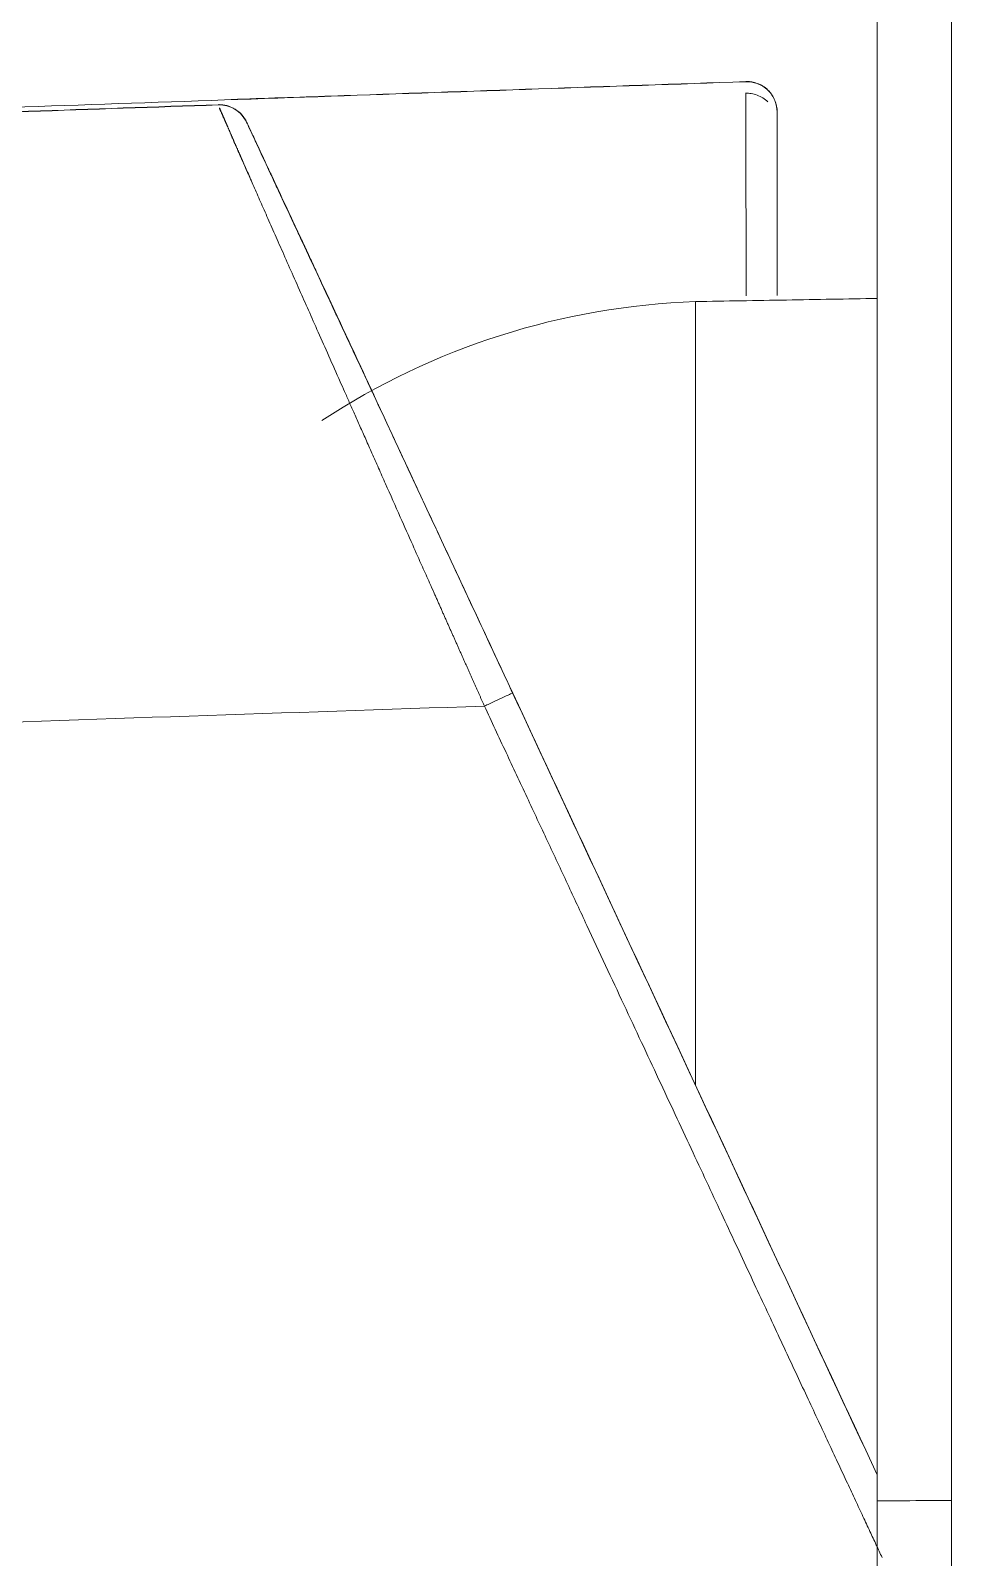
# Model space of a CAD drawing. Header units: millimetres. Extents: x 13235 to 13829, y -4257 to -3417.
# Drawn here: x 13691.79 to 13695.59, y -3943.27 to -3936.96 of the extents above; entities that cross this region are included whole.
import ezdxf

# ---------------------------------------------------------------- set-up
doc = ezdxf.new("R2010")
doc.units = ezdxf.units.MM
doc.header["$LTSCALE"] = 0.1
doc.layers.get('0').update_dxf_attribs({"lineweight": 15})

msp = doc.modelspace()

# ---------------------------------------------------------------- linework, layer by layer
at = {"linetype": 'Continuous', "lineweight": 13, "extrusion": (-1, -2.22045e-16, 0)}
for p, q in [((13695.5916, -3943.0371), (13695.5916, -3936.1191)), ((13694.7419, -3937.1745), (13694.7419, -3937.1753)), ((13694.7463, -3937.1752), (13694.7463, -3937.1744)), ((13692.5619, -3937.27), (13692.5619, -3937.2711)), ((13692.5662, -3937.271), (13692.5662, -3937.2699)), ((13692.6795, -3937.3432), (13692.6795, -3937.3421)), ((13695.5916, -3949.9716), (13695.5916, -3943.0371))]:
    msp.add_line(p, q, dxfattribs=at)
at = {"linetype": 'Continuous', "lineweight": 18, "extrusion": (-1, -2.22045e-16, 0)}
for p, q in [((13695.2845, -3943.0374), (13695.2845, -3936.4318)), ((13694.8713, -3937.3002), (13694.8713, -3937.2994)), ((13692.7683, -3937.5336), (13692.7683, -3937.5325)), ((13694.5345, -3941.3203), (13694.5345, -3938.0835)), ((13695.2845, -3949.6589), (13695.2845, -3943.0374))]:
    msp.add_line(p, q, dxfattribs=at)
at = {"linetype": 'Continuous', "lineweight": 18}
msp.add_arc((13694.6392, -3941.0817), 3.0001, 91.99959, 123.32797, dxfattribs=at)
for centre, major_axis, start_param, end_param in [((13694.7463, -3937.2994), (-0.125, 0), 4.712382, 4.747279), ((13694.7463, -3937.3002), (0.125, 0), 1.570789, 1.60579), ((13692.5662, -3937.3949), (-0.125, 0), 4.712389, 4.747296), ((13692.5662, -3937.396), (0.125, 0), 1.570796, 1.605703)]:
    msp.add_ellipse(centre, major_axis=major_axis, ratio=1, start_param=start_param, end_param=end_param, dxfattribs=at)
at = {"linetype": 'Continuous', "lineweight": 13}
msp.add_ellipse((13695.597, -3943.0374), major_axis=(-0.3125, 0), ratio=0.001198, start_param=4.729842, end_param=6.283185, dxfattribs=at)
at = {"linetype": 'Continuous', "lineweight": 18}
for points, knots in [([(13687.8078, -3937.4174), (13688.9539, -3937.3774), (13690.399, -3937.3269), (13692.1489, -3937.2658), (13693.3078, -3937.2254), (13694.1716, -3937.1952), (13694.7419, -3937.1753)], [0, 0, 0, 0, 0.500009, 0.626511, 0.753013, 1, 1, 1, 1]), ([(13694.7419, -3937.1745), (13694.1717, -3937.1944), (13693.4631, -3937.2191), (13692.7534, -3937.2439), (13692.6157, -3937.2487)], [0, 0, 0, 0, 0.806194, 1, 1, 1, 1]), ([(13694.7463, -3937.1744), (13694.76, -3937.1744), (13694.791, -3937.1793), (13694.8359, -3937.2067), (13694.8657, -3937.252), (13694.8713, -3937.2844), (13694.8713, -3937.2994)], [0, 0, 0, 0, 0.231673, 0.488049, 0.744426, 1, 1, 1, 1]), ([(13694.8331, -3937.2585), (13694.8266, -3937.2522), (13694.8128, -3937.2414), (13694.7892, -3937.2299), (13694.7649, -3937.2236), (13694.7488, -3937.2225), (13694.7409, -3937.2227)], [0, 0, 0, 0, 0.263356, 0.52122, 0.767755, 1, 1, 1, 1]), ([(13694.742, -3937.3688), (13694.742, -3937.3684), (13694.7419, -3937.3646), (13694.7419, -3937.3574), (13694.7419, -3937.3476), (13694.7419, -3937.338), (13694.7419, -3937.3288), (13694.7419, -3937.3198), (13694.7419, -3937.3111), (13694.7419, -3937.3027), (13694.7419, -3937.2946), (13694.7418, -3937.2868), (13694.7418, -3937.2793), (13694.7418, -3937.272), (13694.7418, -3937.265), (13694.7418, -3937.2583), (13694.7418, -3937.2519), (13694.7418, -3937.2457), (13694.7418, -3937.2398), (13694.7418, -3937.2342), (13694.7418, -3937.2288), (13694.7418, -3937.2252), (13694.7418, -3937.2233), (13694.7418, -3937.2231)], [0, 0, 0, 0, 0.006695, 0.05983, 0.112834, 0.165703, 0.218437, 0.271038, 0.323503, 0.375834, 0.428029, 0.480088, 0.532009, 0.583793, 0.635437, 0.686942, 0.738304, 0.789524, 0.8406, 0.891529, 0.94231, 0.992942, 1, 1, 1, 1]), ([(13694.7418, -3937.2239), (13694.7418, -3937.2244), (13694.7418, -3937.2257), (13694.7418, -3937.228), (13694.7418, -3937.2307), (13694.7418, -3937.2335), (13694.7418, -3937.2363), (13694.7418, -3937.2392), (13694.7418, -3937.2422), (13694.7418, -3937.2453), (13694.7418, -3937.2484), (13694.7418, -3937.2516), (13694.7418, -3937.2549), (13694.7418, -3937.2582), (13694.7418, -3937.2617), (13694.7418, -3937.2652), (13694.7418, -3937.2687), (13694.7418, -3937.2724), (13694.7418, -3937.2761), (13694.7418, -3937.2799), (13694.7418, -3937.2837), (13694.7418, -3937.2877), (13694.7418, -3937.2917), (13694.7418, -3937.2958), (13694.7418, -3937.2999), (13694.7419, -3937.3041), (13694.7419, -3937.3085), (13694.7419, -3937.3128), (13694.7419, -3937.3173), (13694.7419, -3937.3218), (13694.7419, -3937.3264), (13694.7419, -3937.3311), (13694.7419, -3937.3359), (13694.7419, -3937.3407), (13694.7419, -3937.3456), (13694.7419, -3937.3506), (13694.7419, -3937.3557), (13694.7419, -3937.3609), (13694.7419, -3937.3656), (13694.7419, -3937.3686), (13694.7419, -3937.3698)], [0, 0, 0, 0, 0.014408, 0.040575, 0.066782, 0.09303, 0.119318, 0.145645, 0.172013, 0.198419, 0.224866, 0.251351, 0.277875, 0.304437, 0.331039, 0.357678, 0.384356, 0.411072, 0.437825, 0.464616, 0.491445, 0.518312, 0.545215, 0.572156, 0.599134, 0.626149, 0.653202, 0.680291, 0.707417, 0.734579, 0.761779, 0.789015, 0.816288, 0.843597, 0.870944, 0.898327, 0.925746, 0.953202, 0.980694, 1, 1, 1, 1]), ([(13692.5619, -3937.27), (13692.0394, -3937.2882), (13690.633, -3937.3373), (13689.2388, -3937.3861), (13688.3666, -3937.4165)], [0, 0, 0, 0, 0.371658, 1, 1, 1, 1]), ([(13688.3666, -3937.4175), (13689.2388, -3937.3871), (13690.633, -3937.3384), (13692.0394, -3937.2893), (13692.5619, -3937.2711)], [0, 0, 0, 0, 0.628341, 1, 1, 1, 1]), ([(13692.5673, -3937.2831), (13692.5675, -3937.2835), (13692.5678, -3937.2842), (13692.5683, -3937.2855), (13692.5689, -3937.2868), (13692.5695, -3937.2882), (13692.5701, -3937.2896), (13692.5708, -3937.2912), (13692.5715, -3937.2927), (13692.5722, -3937.2943), (13692.5729, -3937.296), (13692.5736, -3937.2978), (13692.5744, -3937.2996), (13692.5752, -3937.3014), (13692.576, -3937.3033), (13692.5769, -3937.3053), (13692.5778, -3937.3073), (13692.5787, -3937.3094), (13692.5796, -3937.3116), (13692.5806, -3937.3138), (13692.5816, -3937.316), (13692.5826, -3937.3184), (13692.5836, -3937.3208), (13692.5847, -3937.3232), (13692.5857, -3937.3257), (13692.5869, -3937.3283), (13692.588, -3937.3309), (13692.5892, -3937.3336), (13692.5903, -3937.3363), (13692.5916, -3937.3391), (13692.5928, -3937.342), (13692.5941, -3937.3449), (13692.5954, -3937.3478), (13692.5967, -3937.3509), (13692.598, -3937.354), (13692.5994, -3937.3571), (13692.6008, -3937.3603), (13692.6022, -3937.3636), (13692.6037, -3937.3669), (13692.6051, -3937.3703), (13692.6066, -3937.3738), (13692.6082, -3937.3773), (13692.6097, -3937.3809), (13692.6113, -3937.3845), (13692.6129, -3937.3882), (13692.6145, -3937.3919), (13692.6162, -3937.3957), (13692.6179, -3937.3996), (13692.6196, -3937.4035), (13692.6213, -3937.4075), (13692.6231, -3937.4116), (13692.6249, -3937.4157), (13692.6267, -3937.4198), (13692.6286, -3937.4241), (13692.6304, -3937.4283), (13692.6323, -3937.4327), (13692.6343, -3937.4371), (13692.6362, -3937.4415), (13692.6382, -3937.4461), (13692.6402, -3937.4507), (13692.6422, -3937.4553), (13692.6443, -3937.46), (13692.6464, -3937.4647), (13692.6485, -3937.4696), (13692.6575, -3937.49), (13692.6736, -3937.5267), (13692.6907, -3937.5652), (13692.6992, -3937.5844)], [0, 0, 0, 0, 0.0098, 0.02134, 0.032896, 0.044467, 0.056053, 0.067654, 0.07927, 0.0909, 0.102545, 0.114206, 0.12588, 0.13757, 0.149274, 0.160993, 0.172727, 0.184475, 0.196238, 0.208015, 0.219807, 0.231613, 0.243433, 0.255267, 0.267116, 0.278977, 0.290853, 0.302742, 0.314644, 0.32656, 0.338488, 0.35043, 0.362384, 0.374351, 0.386331, 0.398323, 0.410328, 0.422345, 0.434374, 0.446415, 0.458469, 0.470534, 0.482611, 0.494699, 0.506799, 0.518911, 0.531034, 0.543169, 0.555315, 0.567472, 0.57964, 0.591819, 0.604009, 0.616211, 0.628423, 0.640646, 0.652879, 0.665124, 0.677379, 0.689645, 0.701921, 0.714207, 0.726504, 0.73881, 0.751127, 0.881184, 1, 1, 1, 1]), ([(13693.662, -3939.7546), (13693.6603, -3939.7507), (13693.6568, -3939.743), (13693.6517, -3939.7314), (13693.6464, -3939.7197), (13693.6412, -3939.7079), (13693.6359, -3939.696), (13693.6305, -3939.6839), (13693.6251, -3939.6718), (13693.6196, -3939.6595), (13693.6141, -3939.6472), (13693.6086, -3939.6347), (13693.603, -3939.6221), (13693.5973, -3939.6094), (13693.5916, -3939.5966), (13693.5859, -3939.5837), (13693.5801, -3939.5707), (13693.5742, -3939.5576), (13693.5683, -3939.5444), (13693.5624, -3939.531), (13693.5564, -3939.5176), (13693.5504, -3939.504), (13693.5443, -3939.4904), (13693.5382, -3939.4766), (13693.532, -3939.4627), (13693.5258, -3939.4488), (13693.5195, -3939.4347), (13693.5132, -3939.4205), (13693.5068, -3939.4062), (13693.5004, -3939.3918), (13693.494, -3939.3773), (13693.4875, -3939.3626), (13693.4809, -3939.3479), (13693.4743, -3939.3331), (13693.4677, -3939.3182), (13693.461, -3939.3031), (13693.4503, -3939.279), (13693.4318, -3939.2378), (13693.4021, -3939.1712), (13693.3617, -3939.0803), (13693.3106, -3938.9652), (13693.2637, -3938.8595), (13693.2248, -3938.7719), (13693.1976, -3938.7107), (13693.172, -3938.653), (13693.1478, -3938.5987), (13693.1252, -3938.5478), (13693.1041, -3938.5003), (13693.0845, -3938.4561), (13693.0559, -3938.3918), (13693.0193, -3938.3092), (13692.9757, -3938.2108), (13692.9354, -3938.1201), (13692.8959, -3938.031), (13692.8571, -3937.9433), (13692.819, -3937.8572), (13692.7839, -3937.7776), (13692.7517, -3937.7045), (13692.7223, -3937.638), (13692.6957, -3937.5779), (13692.6719, -3937.5241), (13692.6562, -3937.4886), (13692.647, -3937.4676), (13692.6431, -3937.4588), (13692.6394, -3937.4502), (13692.6357, -3937.4418), (13692.6321, -3937.4337), (13692.6286, -3937.4257), (13692.6252, -3937.4179), (13692.6219, -3937.4104), (13692.6187, -3937.403), (13692.6156, -3937.3958), (13692.6125, -3937.3889), (13692.6096, -3937.3821), (13692.6067, -3937.3755), (13692.604, -3937.3692), (13692.6013, -3937.363), (13692.5987, -3937.3571), (13692.5962, -3937.3513), (13692.5938, -3937.3458), (13692.5915, -3937.3404), (13692.5893, -3937.3353), (13692.5872, -3937.3304), (13692.5851, -3937.3256), (13692.5831, -3937.3211), (13692.5813, -3937.3168), (13692.5795, -3937.3126), (13692.5778, -3937.3087), (13692.5762, -3937.305), (13692.5747, -3937.3014), (13692.5732, -3937.2981), (13692.5719, -3937.295), (13692.5706, -3937.2921), (13692.5694, -3937.2893), (13692.5685, -3937.2872), (13692.568, -3937.286), (13692.5678, -3937.2856)], [0, 0, 0, 0, 0.003266, 0.006564, 0.009892, 0.013251, 0.016642, 0.020063, 0.023516, 0.027001, 0.030516, 0.034064, 0.037643, 0.041254, 0.044896, 0.048571, 0.052278, 0.056016, 0.059787, 0.063591, 0.067426, 0.071295, 0.075196, 0.079129, 0.083096, 0.087095, 0.091127, 0.095193, 0.099291, 0.103423, 0.107588, 0.111787, 0.11602, 0.120286, 0.124586, 0.12892, 0.133289, 0.145468, 0.164754, 0.191283, 0.225228, 0.266781, 0.286501, 0.305374, 0.323381, 0.340505, 0.356734, 0.372056, 0.38646, 0.399939, 0.43565, 0.469888, 0.502601, 0.53375, 0.569939, 0.605406, 0.640115, 0.674032, 0.707127, 0.739382, 0.770784, 0.801319, 0.807411, 0.813495, 0.81957, 0.825637, 0.831694, 0.837742, 0.843781, 0.84981, 0.855829, 0.861839, 0.86784, 0.87383, 0.87981, 0.88578, 0.891739, 0.897688, 0.903626, 0.909553, 0.915469, 0.921374, 0.927267, 0.933148, 0.939017, 0.944873, 0.950718, 0.956549, 0.962367, 0.968173, 0.973966, 0.979746, 0.985512, 0.991266, 0.997006, 1, 1, 1, 1]), ([(13694.8713, -3937.3462), (13694.8713, -3937.3459), (13694.8713, -3937.3151), (13694.8713, -3937.2994), (13694.8713, -3937.2994)], [0, 0, 0, 0, 0.008183, 1, 1, 1, 1]), ([(13693.2014, -3938.4609), (13693.1959, -3938.449), (13693.1605, -3938.3732), (13693.0969, -3938.2367), (13693.0163, -3938.064), (13692.9426, -3937.9059), (13692.8754, -3937.7619), (13692.8172, -3937.6371), (13692.7685, -3937.5328), (13692.7291, -3937.4483), (13692.6912, -3937.3671), (13692.6795, -3937.342), (13692.6795, -3937.3421)], [0, 0, 0, 0, 0.018092, 0.116282, 0.214473, 0.312664, 0.410855, 0.509046, 0.607237, 0.705427, 0.803618, 1, 1, 1, 1]), ([(13692.6857, -3937.3565), (13692.6897, -3937.365), (13692.7073, -3937.4027), (13692.7521, -3937.4989), (13692.8182, -3937.6408), (13692.896, -3937.8077), (13692.9894, -3938.0079), (13693.0984, -3938.2417), (13693.2133, -3938.4883), (13693.3379, -3938.7555), (13693.471, -3939.0409), (13693.6055, -3939.3292), (13693.7088, -3939.5508), (13693.7787, -3939.7006)], [0, 0, 0, 0, 0.065654, 0.199132, 0.265871, 0.33261, 0.466088, 0.532827, 0.599566, 0.733044, 0.799783, 0.866522, 1, 1, 1, 1]), ([(13694.8713, -3937.3449), (13694.8713, -3937.3456), (13694.8713, -3937.3616), (13694.8713, -3937.4011), (13694.8713, -3937.4806), (13694.8713, -3937.581), (13694.8713, -3937.7445), (13694.8713, -3937.9095), (13694.8713, -3938.0399), (13694.8713, -3938.058)], [0, 0, 0, 0, 0.006372, 0.163697, 0.321023, 0.478348, 0.635674, 0.950325, 1, 1, 1, 1]), ([(13692.7683, -3937.5325), (13692.7683, -3937.5325), (13692.7693, -3937.5345), (13692.7735, -3937.5434), (13692.7804, -3937.5583), (13692.7994, -3937.5991), (13692.8369, -3937.6794), (13692.8911, -3937.7956), (13692.9259, -3937.8702), (13692.9538, -3937.9301), (13692.9837, -3937.9942), (13693.0156, -3938.0625), (13693.0436, -3938.1226), (13693.0669, -3938.1725), (13693.0847, -3938.2107), (13693.1029, -3938.2497), (13693.1274, -3938.3022), (13693.162, -3938.3764), (13693.1913, -3938.4393), (13693.208, -3938.475)], [0, 0, 0, 0, 0.051924, 0.103848, 0.155771, 0.207695, 0.41539, 0.519238, 0.571162, 0.623085, 0.675009, 0.726933, 0.778857, 0.804818, 0.83078, 0.856742, 0.882704, 0.934628, 1, 1, 1, 1]), ([(13693.7729, -3939.6883), (13693.7103, -3939.554), (13693.6329, -3939.3879), (13693.5414, -3939.1918), (13693.4959, -3939.0943), (13693.4508, -3938.9974), (13693.4062, -3938.9019), (13693.3626, -3938.8084), (13693.3199, -3938.7168), (13693.285, -3938.6419), (13693.2575, -3938.5829), (13693.2371, -3938.5391), (13693.2168, -3938.4957), (13693.1902, -3938.4386), (13693.1575, -3938.3686), (13693.126, -3938.3008), (13693.1014, -3938.2482), (13693.0834, -3938.2096), (13693.0658, -3938.1719), (13693.0428, -3938.1225), (13693.0039, -3938.0391), (13692.9522, -3937.9281), (13692.9067, -3937.8305), (13692.8788, -3937.7707), (13692.864, -3937.7389), (13692.8534, -3937.7161), (13692.8433, -3937.6945), (13692.8307, -3937.6674), (13692.8164, -3937.6367), (13692.8041, -3937.6104), (13692.7956, -3937.5922), (13692.7899, -3937.5799), (13692.7849, -3937.5691), (13692.779, -3937.5566), (13692.7711, -3937.5396), (13692.7683, -3937.5336), (13692.7683, -3937.5336)], [0, 0, 0, 0, 0.125, 0.15625, 0.1875, 0.21875, 0.25, 0.28125, 0.3125, 0.34375, 0.359375, 0.375, 0.390625, 0.40625, 0.4375, 0.46875, 0.484375, 0.5, 0.515625, 0.53125, 0.5625, 0.625, 0.6875, 0.71875, 0.734375, 0.75, 0.765625, 0.78125, 0.8125, 0.84375, 0.859375, 0.875, 0.890625, 0.90625, 0.9375, 1, 1, 1, 1]), ([(13694.8713, -3938.0776), (13694.884, -3938.0774), (13695.0218, -3938.075), (13695.1595, -3938.0726), (13695.2845, -3938.0704)], [0, 0, 0, 0, 0.092533, 1, 1, 1, 1]), ([(13695.305, -3943.2717), (13695.297, -3943.2546), (13695.2802, -3943.2186), (13695.2539, -3943.1622), (13695.2252, -3943.1008), (13695.1942, -3943.0344), (13695.1608, -3942.963), (13695.1251, -3942.8866), (13695.0871, -3942.8052), (13695.0468, -3942.7189), (13695.0041, -3942.6275), (13694.9591, -3942.5312), (13694.9118, -3942.4299), (13694.8622, -3942.3236), (13694.8102, -3942.2123), (13694.7558, -3942.096), (13694.6992, -3941.9747), (13694.6402, -3941.8484), (13694.5789, -3941.7172), (13694.5152, -3941.5809), (13694.4492, -3941.4397), (13694.3809, -3941.2935), (13694.3103, -3941.1423), (13694.2373, -3940.9861), (13694.162, -3940.8249), (13694.0843, -3940.6587), (13694.0044, -3940.4875), (13693.9221, -3940.3113), (13693.8374, -3940.1302), (13693.7505, -3939.944), (13693.6917, -3939.8183), (13693.662, -3939.7546)], [0, 0, 0, 0, 0.014626, 0.030671, 0.048133, 0.067014, 0.087313, 0.10903, 0.132166, 0.15672, 0.182692, 0.210082, 0.238891, 0.269118, 0.300763, 0.333827, 0.368309, 0.404209, 0.441528, 0.480266, 0.520422, 0.561996, 0.604989, 0.6494, 0.69523, 0.742479, 0.791146, 0.841232, 0.892736, 0.945659, 1, 1, 1, 1])]:
    msp.add_open_spline(points, degree=3, knots=knots, dxfattribs=at)
at = {"linetype": 'Continuous', "lineweight": 13}
for points, knots in [([(13694.8713, -3937.3002), (13694.8713, -3937.2852), (13694.8657, -3937.2528), (13694.8359, -3937.2075), (13694.791, -3937.1801), (13694.76, -3937.1752), (13694.7463, -3937.1752)], [0, 0, 0, 0, 0.255752, 0.5121, 0.768447, 1, 1, 1, 1]), ([(13692.5662, -3937.2699), (13692.5764, -3937.2699), (13692.5989, -3937.2726), (13692.6326, -3937.2867), (13692.6616, -3937.3113), (13692.6747, -3937.3316), (13692.6795, -3937.3421)], [0, 0, 0, 0, 0.225644, 0.483763, 0.741881, 1, 1, 1, 1]), ([(13692.6795, -3937.3432), (13692.6747, -3937.3328), (13692.6616, -3937.3124), (13692.6326, -3937.2878), (13692.5989, -3937.2737), (13692.5764, -3937.271), (13692.5662, -3937.271)], [0, 0, 0, 0, 0.258121, 0.516243, 0.774364, 1, 1, 1, 1]), ([(13694.7419, -3937.3698), (13694.7419, -3937.3703), (13694.7419, -3937.3726), (13694.7419, -3937.3768), (13694.742, -3937.3822), (13694.742, -3937.3877), (13694.742, -3937.3934), (13694.742, -3937.399), (13694.742, -3937.4048), (13694.742, -3937.4106), (13694.742, -3937.4166), (13694.742, -3937.4225), (13694.742, -3937.4286), (13694.7421, -3937.4348), (13694.7421, -3937.441), (13694.7421, -3937.4473), (13694.7421, -3937.4536), (13694.7421, -3937.4601), (13694.7421, -3937.4666), (13694.7421, -3937.4732), (13694.7422, -3937.4799), (13694.7422, -3937.4851), (13694.7422, -3937.4882), (13694.7422, -3937.489)], [0, 0, 0, 0, 0.015028, 0.065411, 0.115856, 0.166363, 0.216931, 0.267558, 0.318244, 0.368987, 0.419787, 0.470642, 0.521553, 0.572517, 0.623534, 0.674603, 0.725723, 0.776894, 0.828113, 0.879381, 0.930697, 0.982059, 1, 1, 1, 1]), ([(13694.7434, -3938.0599), (13694.7434, -3938.0472), (13694.7433, -3937.9982), (13694.7432, -3937.9441), (13694.7431, -3937.897), (13694.7431, -3937.8775), (13694.743, -3937.8582), (13694.743, -3937.8392), (13694.7429, -3937.8204), (13694.7429, -3937.8019), (13694.7429, -3937.7836), (13694.7428, -3937.7655), (13694.7428, -3937.7477), (13694.7428, -3937.7301), (13694.7427, -3937.7128), (13694.7427, -3937.6957), (13694.7426, -3937.6789), (13694.7426, -3937.6623), (13694.7426, -3937.646), (13694.7425, -3937.63), (13694.7425, -3937.6142), (13694.7425, -3937.5987), (13694.7424, -3937.5835), (13694.7424, -3937.5685), (13694.7424, -3937.5539), (13694.7423, -3937.5395), (13694.7423, -3937.5254), (13694.7423, -3937.5115), (13694.7422, -3937.4979), (13694.7422, -3937.4847), (13694.7422, -3937.4717), (13694.7421, -3937.459), (13694.7421, -3937.4465), (13694.7421, -3937.4344), (13694.7421, -3937.4225), (13694.742, -3937.4109), (13694.742, -3937.3996), (13694.742, -3937.3886), (13694.742, -3937.3784), (13694.742, -3937.3719), (13694.742, -3937.3688)], [0, 0, 0, 0, 0.042233, 0.164482, 0.188105, 0.211725, 0.235341, 0.258951, 0.282553, 0.306147, 0.329731, 0.353304, 0.376863, 0.400409, 0.423939, 0.447452, 0.470946, 0.49442, 0.517872, 0.541302, 0.564707, 0.588086, 0.611437, 0.63476, 0.658052, 0.681313, 0.704541, 0.727735, 0.750894, 0.774015, 0.797097, 0.82014, 0.843141, 0.866099, 0.889012, 0.911878, 0.934697, 0.957466, 0.980184, 1, 1, 1, 1]), ([(13693.662, -3939.7546), (13693.6755, -3939.7483), (13693.6902, -3939.7414), (13693.7189, -3939.7281), (13693.7328, -3939.7217), (13693.7556, -3939.7111), (13693.7646, -3939.7069), (13693.7761, -3939.7017), (13693.7786, -3939.7006), (13693.7787, -3939.7006)], [0, 0, 0, 0, 0.25, 0.25, 0.5, 0.5, 0.75, 0.75, 1, 1, 1, 1])]:
    msp.add_open_spline(points, degree=3, knots=knots, dxfattribs=at)
at = {"linetype": 'Continuous', "lineweight": 18}
for points in [[(13694.5345, -3938.0835), (13694.6595, -3938.0813), (13694.9095, -3938.0769), (13695.1595, -3938.0726), (13695.2845, -3938.0704)], [(13695.2845, -3942.93), (13694.7806, -3941.8494), (13694.2768, -3940.7688), (13693.7729, -3939.6883)], [(13693.7787, -3939.7006), (13694.2806, -3940.7772), (13694.7826, -3941.8536), (13695.2845, -3942.93)]]:
    msp.add_open_spline(points, degree=3, dxfattribs=at)
at = {"linetype": 'Continuous', "lineweight": 13}
msp.add_open_spline([(13693.662, -3939.7546), (13692.0345, -3939.8096), (13690.4088, -3939.8645), (13688.7895, -3939.9195)], degree=3, dxfattribs=at)

doc.saveas('drawing.dxf')
